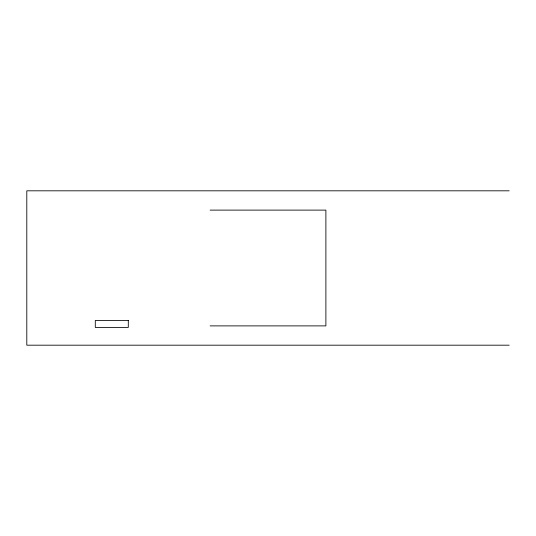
<?xml version="1.0" encoding="UTF-8"?>
<svg xmlns="http://www.w3.org/2000/svg" width="536" height="536" viewBox="0 0 536 536"><rect width="100%" height="100%" fill="white"/><g stroke="black" fill="none" stroke-linecap="round" stroke-linejoin="round"><path stroke-width="0.8" d="M509.2 190.816L26.8 190.816L26.8 345.184L509.2 345.184M210.112 210.112L325.888 210.112L325.888 325.888L210.112 325.888M128.298 320.488L95.301 320.488L95.301 327.429L128.298 327.429L128.298 320.488"/></g></svg>
